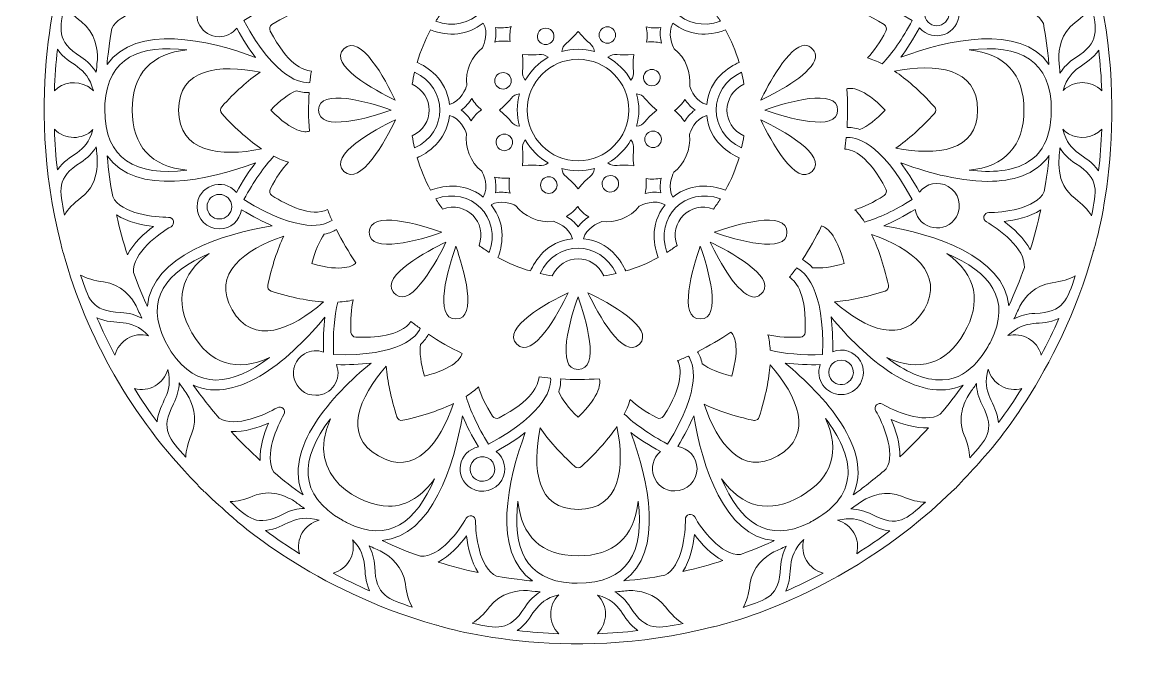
# Model space of a CAD drawing. Header units: inches. Extents: x 34 to 3700, y -15 to 877.
# Drawn here: x 964 to 1856, y -15 to 502 of the extents above; entities that cross this region are included whole.
import ezdxf

# ---------------------------------------------------------------- set-up
doc = ezdxf.new("R2010")
doc.units = ezdxf.units.IN
doc.header["$MEASUREMENT"] = 0
doc.layers.add('_U+0421_U+043B_U+043E_U+0439 1', color=7, linetype='Continuous')

msp = doc.modelspace()

# ---------------------------------------------------------------- linework, layer by layer
at = {"layer": '_U+0421_U+043B_U+043E_U+0439 1', "color": 1, "lineweight": 9, "true_color": 0xff0000}
for points, knots in [([(1825.11, 539.56), (1825.14, 540.92), (1823.69, 545.27), (1823.23, 546.53), (1783.66, 688.46), (1671.58, 804.06), (1524.06, 844.6), (1523.06, 845.2), (1422.1, 877.29), (1302.22, 846.05), (1301.17, 846.07), (1198.78, 823.81), (1110.63, 737.42), (1110.29, 737.13), (1109.95, 736.83), (1109.62, 736.52), (1107.47, 735.52), (1086.21, 711.48), (1084.13, 709.05), (1083.13, 708.43), (1024.32, 643.76), (997.19, 545), (996.58, 544), (964.49, 443.06), (995.73, 323.16), (995.71, 321.8), (997.15, 317.45), (997.61, 316.2), (1016.35, 248.98), (1051.83, 185.17), (1104.36, 131.57), (1104.65, 131.23), (1104.96, 130.9), (1105.26, 130.56), (1105.99, 129), (1110.4, 125.25), (1111.83, 124.13), (1118.61, 117.53), (1125.58, 111.18), (1132.73, 105.08), (1133.35, 104.08), (1197.91, 45.3), (1296.78, 18.13), (1297.78, 17.53), (1398.71, -14.56), (1518.59, 16.66), (1519.6, 16.64), (1622.17, 39.02), (1710.22, 125.31), (1710.55, 125.6), (1710.88, 125.9), (1711.22, 126.2), (1712.77, 126.92), (1716.54, 131.35), (1717.65, 132.77), (1724.25, 139.56), (1730.61, 146.53), (1736.71, 153.68), (1737.71, 154.29), (1796.5, 218.93), (1823.65, 317.71), (1824.26, 318.72), (1856.24, 420.09), (1825.11, 539.56)], [0, 0, 0, 0, 1, 1, 1, 2, 2, 2, 3, 3, 3, 4, 4, 4, 5, 5, 5, 6, 6, 6, 7, 7, 7, 8, 8, 8, 9, 9, 9, 10, 10, 10, 11, 11, 11, 12, 12, 12, 13, 13, 13, 14, 14, 14, 15, 15, 15, 16, 16, 16, 17, 17, 17, 18, 18, 18, 19, 19, 19, 20, 20, 20, 21, 21, 21, 21]), ([(1736.96, 524.93), (1733.33, 522.9), (1734.87, 517.36), (1738.98, 517.45), (1749.29, 517.61), (1777.15, 514.94), (1783.74, 500.85), (1785.78, 489.86), (1787.12, 480.68), (1788.2, 468.04), (1764.84, 500.9), (1706.9, 487.71), (1669.29, 473.68), (1674.42, 480.45), (1679.49, 488.4), (1684.46, 497.46), (1695.16, 484.64), (1716.07, 492.24), (1716.07, 508.9), (1716.07, 518.76), (1708.05, 526.78), (1698.19, 526.78), (1689.15, 526.78), (1681.68, 520.04), (1680.49, 511.33), (1671.31, 516.88), (1663.08, 521.05), (1655.73, 524.14), (1695.51, 530.82), (1752.28, 548.43), (1755.94, 588.65), (1756.39, 587.65), (1761.33, 577.37), (1767.08, 561.68), (1768.36, 546.18), (1745.85, 529.93), (1736.96, 524.93)], [0, 0, 0, 0, 1, 1, 1, 2, 2, 2, 3, 3, 3, 4, 4, 4, 5, 5, 5, 6, 6, 6, 7, 7, 7, 8, 8, 8, 9, 9, 9, 10, 10, 10, 11, 11, 11, 12, 12, 12, 12]), ([(1080.9, 513.6), (1085.02, 513.6), (1086.42, 519.1), (1082.84, 521.09), (1073.82, 526.1), (1051.07, 542.32), (1052.37, 557.81), (1056.05, 568.2), (1059.77, 577.52), (1064.91, 588.49), (1068.72, 548.35), (1125.49, 530.8), (1165.08, 524.15), (1157.25, 520.85), (1148.88, 516.5), (1140.05, 511.15), (1139.11, 516.53), (1135.92, 520.97), (1131.38, 523.59), (1131.38, 523.59), (1131.38, 523.59), (1131.38, 523.59), (1122.84, 528.52), (1111.88, 525.58), (1106.95, 517.04), (1100.08, 505.14), (1108.72, 490.22), (1122.41, 490.22), (1127.82, 490.22), (1133.1, 492.68), (1136.56, 497.13), (1141.73, 487.74), (1146.76, 480.02), (1151.59, 473.67), (1113.79, 487.78), (1055.83, 500.91), (1032.54, 467.91), (1032.65, 468.91), (1033.36, 479.53), (1036.37, 496.8), (1042.46, 509.76), (1066.79, 513.6), (1080.9, 513.6)], [0, 0, 0, 0, 1, 1, 1, 2, 2, 2, 3, 3, 3, 4, 4, 4, 5, 5, 5, 6, 6, 6, 7, 7, 7, 8, 8, 8, 9, 9, 9, 10, 10, 10, 11, 11, 11, 12, 12, 12, 13, 13, 13, 14, 14, 14, 14]), ([(1330.98, 540.03), (1333.64, 541.98), (1336.39, 543.84), (1339.2, 545.6), (1349.39, 517.51), (1324.27, 492.4), (1296.18, 502.59), (1297.94, 505.4), (1299.8, 508.14), (1301.76, 510.81), (1320.55, 504), (1337.78, 521.25), (1330.98, 540.03)], [0, 0, 0, 0, 1, 1, 1, 2, 2, 2, 3, 3, 3, 4, 4, 4, 4]), ([(1519.08, 510.81), (1521.04, 508.15), (1522.89, 505.42), (1524.65, 502.61), (1496.21, 492.51), (1471.52, 517.7), (1481.65, 545.6), (1484.46, 543.84), (1487.2, 541.98), (1489.86, 540.03), (1483.04, 521.19), (1500.34, 504.02), (1519.08, 510.81)], [0, 0, 0, 0, 1, 1, 1, 2, 2, 2, 3, 3, 3, 4, 4, 4, 4]), ([(1611.46, 511.25), (1610.31, 514.15), (1609.09, 517.03), (1607.81, 519.88), (1613.26, 523.69), (1632.47, 531.63), (1678.47, 503.19), (1670.59, 488.52), (1662.5, 476.88), (1654.39, 468.47), (1650.14, 470.63), (1646.26, 472.14), (1642.74, 473.15), (1647.75, 478.44), (1652.65, 485.65), (1657.37, 494.74), (1658.33, 496.57), (1657.72, 498.84), (1655.97, 499.95), (1630.96, 515.9), (1617.68, 514.3), (1611.46, 511.25)], [0, 0, 0, 0, 1, 1, 1, 2, 2, 2, 3, 3, 3, 4, 4, 4, 5, 5, 5, 6, 6, 6, 7, 7, 7, 7]), ([(1163.47, 494.74), (1177.21, 468.33), (1189.54, 463.13), (1196.44, 462.69), (1196, 459.61), (1195.62, 456.52), (1195.3, 453.41), (1188.78, 452.8), (1168.1, 455.33), (1142.37, 503.19), (1156.53, 511.94), (1169.35, 517.99), (1180.58, 521.21), (1183.18, 517.21), (1185.79, 513.97), (1188.33, 511.33), (1181.35, 509.26), (1173.5, 505.46), (1164.87, 499.96), (1163.12, 498.84), (1162.51, 496.58), (1163.47, 494.74)], [0, 0, 0, 0, 1, 1, 1, 2, 2, 2, 3, 3, 3, 4, 4, 4, 5, 5, 5, 6, 6, 6, 7, 7, 7, 7]), ([(1688.31, 508.9), (1688.31, 514.35), (1692.74, 518.78), (1698.19, 518.78), (1703.64, 518.78), (1708.08, 514.35), (1708.08, 508.9), (1708.08, 503.45), (1703.64, 499.01), (1698.19, 499.01), (1692.74, 499.01), (1688.31, 503.45), (1688.31, 508.9)], [0, 0, 0, 0, 1, 1, 1, 2, 2, 2, 3, 3, 3, 4, 4, 4, 4]), ([(998.58, 516.25), (1001.38, 511.46), (1005.72, 506.96), (1011.72, 502.39), (1023.64, 493.34), (1025.07, 479.64), (1024.82, 472.01), (1024.21, 466.14), (1024.12, 464.68), (1023.88, 461.64), (1021.01, 466.23), (1017, 470.61), (1011.39, 474.14), (991.54, 486.67), (994.49, 496.37), (998.58, 516.25)], [0, 0, 0, 0, 1, 1, 1, 2, 2, 2, 3, 3, 3, 4, 4, 4, 5, 5, 5, 5]), ([(1822.39, 515.65), (1826.53, 495.37), (1829.09, 485.72), (1809.45, 473.33), (1803.88, 469.81), (1799.88, 465.47), (1797.02, 460.92), (1796.73, 464.7), (1796.39, 468.47), (1796, 472.23), (1795.91, 480.01), (1797.72, 492.92), (1809.12, 501.58), (1815.21, 506.21), (1819.59, 510.78), (1822.39, 515.65)], [0, 0, 0, 0, 1, 1, 1, 2, 2, 2, 3, 3, 3, 4, 4, 4, 5, 5, 5, 5]), ([(1321.15, 451.2), (1320.44, 448.96), (1316.57, 438.19), (1307.2, 435.83), (1305.12, 456.66), (1288.79, 466.26), (1281.29, 469.59), (1283.99, 478.71), (1287.63, 487.43), (1292.11, 495.64), (1306.38, 490.15), (1321.96, 491.09), (1334.29, 501.19), (1338.82, 493.63), (1335.2, 484.44), (1333.66, 481.24), (1325.6, 475.15), (1319.33, 462.62), (1321.15, 451.2)], [0, 0, 0, 0, 1, 1, 1, 2, 2, 2, 3, 3, 3, 4, 4, 4, 5, 5, 5, 6, 6, 6, 6]), ([(1499.96, 450.37), (1501.36, 460.37), (1496.94, 473.67), (1487.57, 480.46), (1486.44, 482.6), (1481.57, 492.87), (1486.55, 501.18), (1498.86, 491.11), (1514.42, 490.13), (1528.74, 495.64), (1533.21, 487.43), (1536.85, 478.71), (1539.56, 469.59), (1532.06, 466.26), (1515.72, 456.66), (1513.64, 435.82), (1505.08, 437.95), (1501.14, 447.02), (1499.96, 450.37)], [0, 0, 0, 0, 1, 1, 1, 2, 2, 2, 3, 3, 3, 4, 4, 4, 5, 5, 5, 6, 6, 6, 6]), ([(1263.81, 439.3), (1247.4, 447.13), (1209.61, 467.59), (1222.57, 480.55), (1222.57, 480.55), (1222.57, 480.55), (1222.57, 480.55), (1235.53, 493.51), (1255.93, 455.83), (1263.81, 439.3)], [0, 0, 0, 0, 1, 1, 1, 2, 2, 2, 3, 3, 3, 3]), ([(1344.08, 497.7), (1348.6, 496.86), (1353.02, 497.38), (1356.67, 498.3), (1355.66, 494.15), (1355.51, 490.01), (1355.83, 486.37), (1352.16, 486.94), (1347.94, 486.96), (1343.69, 485.94), (1344.47, 489.43), (1344.86, 493.52), (1344.08, 497.7)], [0, 0, 0, 0, 1, 1, 1, 2, 2, 2, 3, 3, 3, 4, 4, 4, 4]), ([(1384.46, 497.18), (1390.34, 497.18), (1393.35, 490.03), (1389.16, 485.84), (1386.57, 483.24), (1382.35, 483.24), (1379.76, 485.84), (1375.57, 490.02), (1378.57, 497.18), (1384.46, 497.18)], [0, 0, 0, 0, 1, 1, 1, 2, 2, 2, 3, 3, 3, 3]), ([(1410.42, 494.52), (1418.72, 483.95), (1422.67, 484.95), (1423.47, 478.3), (1414.93, 480.68), (1405.97, 480.7), (1397.36, 478.3), (1398.16, 484.93), (1402.13, 483.96), (1410.42, 494.52)], [0, 0, 0, 0, 1, 1, 1, 2, 2, 2, 3, 3, 3, 3]), ([(1427.26, 491.56), (1427.26, 495.23), (1430.24, 498.21), (1433.9, 498.21), (1437.57, 498.21), (1440.55, 495.23), (1440.55, 491.56), (1440.55, 487.9), (1437.57, 484.92), (1433.9, 484.92), (1430.24, 484.92), (1427.26, 487.9), (1427.26, 491.56)], [0, 0, 0, 0, 1, 1, 1, 2, 2, 2, 3, 3, 3, 4, 4, 4, 4]), ([(1465.43, 485.95), (1465.99, 489.62), (1466.02, 493.84), (1465, 498.1), (1468.49, 497.31), (1472.58, 496.92), (1476.76, 497.7), (1475.91, 493.18), (1476.44, 488.77), (1477.35, 485.11), (1473.21, 486.12), (1469.07, 486.27), (1465.43, 485.95)], [0, 0, 0, 0, 1, 1, 1, 2, 2, 2, 3, 3, 3, 4, 4, 4, 4]), ([(1030.87, 436.26), (1032.97, 473.92), (1059.49, 484.13), (1096.62, 479.58), (1068.83, 476.88), (1052.71, 461.11), (1052.71, 431.36), (1052.71, 402.45), (1067.99, 385.92), (1096.67, 383.15), (1055.61, 378.11), (1030.41, 391.51), (1030.74, 432.15), (1030.8, 432.84), (1030.89, 434.28), (1030.87, 436.26)], [0, 0, 0, 0, 1, 1, 1, 2, 2, 2, 3, 3, 3, 4, 4, 4, 5, 5, 5, 5]), ([(1592.45, 483.35), (1596.56, 483.35), (1601.97, 478.46), (1600.92, 473.2), (1598.57, 461.42), (1573.59, 447.2), (1557, 439.29), (1562.49, 450.82), (1579.67, 483.35), (1592.45, 483.35)], [0, 0, 0, 0, 1, 1, 1, 2, 2, 2, 3, 3, 3, 3]), ([(1771.86, 389.98), (1759.34, 381.97), (1741.81, 380.99), (1724.21, 383.15), (1752.89, 385.93), (1768.13, 402.49), (1768.13, 431.36), (1768.13, 460.27), (1752.86, 476.81), (1724.17, 479.58), (1764.93, 484.58), (1790.44, 471.47), (1790.1, 430.58), (1789.71, 426.07), (1790.82, 402.11), (1771.86, 389.98)], [0, 0, 0, 0, 1, 1, 1, 2, 2, 2, 3, 3, 3, 4, 4, 4, 5, 5, 5, 5]), ([(992.78, 480.1), (1002.59, 466.18), (1016.27, 467.76), (1021.54, 446.77), (1020.18, 448.16), (1018.63, 449.4), (1016.87, 450.41), (1016.87, 450.41), (1016.87, 450.41), (1016.87, 450.41), (1008.04, 455.51), (997.11, 453.75), (990.25, 446.82), (990.66, 458.03), (991.51, 469.13), (992.78, 480.1)], [0, 0, 0, 0, 1, 1, 1, 2, 2, 2, 3, 3, 3, 4, 4, 4, 5, 5, 5, 5]), ([(1386.47, 473.77), (1378.76, 469.41), (1372.37, 463.01), (1368, 455.3), (1363.87, 460.56), (1367.37, 462.66), (1365.76, 476.02), (1379.1, 474.42), (1381.19, 477.92), (1386.47, 473.77)], [0, 0, 0, 0, 1, 1, 1, 2, 2, 2, 3, 3, 3, 3]), ([(1452.83, 455.32), (1448.47, 463.02), (1442.07, 469.42), (1434.36, 473.78), (1439.62, 477.92), (1441.77, 474.42), (1455.08, 476.03), (1453.47, 462.65), (1456.98, 460.59), (1452.83, 455.32)], [0, 0, 0, 0, 1, 1, 1, 2, 2, 2, 3, 3, 3, 3]), ([(1830.59, 446.83), (1821.81, 455.67), (1808.01, 455.33), (1799.6, 447.08), (1805.26, 467.21), (1818.42, 465.46), (1828.15, 479.4), (1829.37, 468.66), (1830.19, 457.8), (1830.59, 446.83)], [0, 0, 0, 0, 1, 1, 1, 2, 2, 2, 3, 3, 3, 3]), ([(1124.5, 428.66), (1136.56, 415.49), (1147.21, 406.39), (1156.47, 400.17), (1123.48, 393.64), (1089.93, 397.31), (1089.93, 431.36), (1089.93, 464.82), (1122.77, 468.19), (1155.38, 461.86), (1145.6, 455.11), (1135.25, 445.8), (1124.5, 434.06), (1123.1, 432.54), (1123.1, 430.19), (1124.5, 428.66)], [0, 0, 0, 0, 1, 1, 1, 2, 2, 2, 3, 3, 3, 4, 4, 4, 5, 5, 5, 5]), ([(1410.42, 390.63), (1387.96, 390.63), (1369.69, 408.9), (1369.69, 431.36), (1369.69, 453.82), (1387.96, 472.09), (1410.42, 472.09), (1432.88, 472.09), (1451.15, 453.82), (1451.15, 431.36), (1451.15, 408.9), (1432.88, 390.63), (1410.42, 390.63)], [0, 0, 0, 0, 1, 1, 1, 2, 2, 2, 3, 3, 3, 4, 4, 4, 4]), ([(1464.89, 462.03), (1467.49, 464.62), (1471.71, 464.62), (1474.3, 462.03), (1478.47, 457.85), (1475.49, 450.68), (1469.59, 450.68), (1463.73, 450.68), (1460.69, 457.82), (1464.89, 462.03)], [0, 0, 0, 0, 1, 1, 1, 2, 2, 2, 3, 3, 3, 3]), ([(1696.34, 434.06), (1684.28, 447.23), (1673.64, 456.33), (1664.37, 462.55), (1697.37, 469.08), (1730.91, 465.41), (1730.91, 431.36), (1730.91, 397.91), (1698.07, 394.53), (1665.46, 400.87), (1675.24, 407.62), (1685.59, 416.92), (1696.34, 428.66), (1697.74, 430.19), (1697.74, 432.54), (1696.34, 434.06)], [0, 0, 0, 0, 1, 1, 1, 2, 2, 2, 3, 3, 3, 4, 4, 4, 5, 5, 5, 5]), ([(1277.34, 452.06), (1277.85, 455.35), (1278.48, 458.6), (1279.22, 461.8), (1306.34, 449.18), (1306.39, 413.57), (1279.22, 400.92), (1278.48, 404.13), (1277.85, 407.38), (1277.34, 410.67), (1295.53, 419.12), (1295.53, 443.61), (1277.34, 452.06)], [0, 0, 0, 0, 1, 1, 1, 2, 2, 2, 3, 3, 3, 4, 4, 4, 4]), ([(1350.22, 461.49), (1353.88, 461.49), (1356.87, 458.51), (1356.87, 454.85), (1356.87, 451.18), (1353.88, 448.2), (1350.22, 448.2), (1346.55, 448.2), (1343.57, 451.18), (1343.57, 454.85), (1343.57, 458.51), (1346.55, 461.49), (1350.22, 461.49)], [0, 0, 0, 0, 1, 1, 1, 2, 2, 2, 3, 3, 3, 4, 4, 4, 4]), ([(1543.5, 410.67), (1542.99, 407.39), (1542.37, 404.15), (1541.63, 400.95), (1514.42, 413.84), (1514.53, 449.19), (1541.62, 461.81), (1542.36, 458.6), (1542.99, 455.35), (1543.5, 452.06), (1525.31, 443.61), (1525.31, 419.12), (1543.5, 410.67)], [0, 0, 0, 0, 1, 1, 1, 2, 2, 2, 3, 3, 3, 4, 4, 4, 4]), ([(1194.86, 414.35), (1191.71, 413.43), (1181.81, 412.83), (1163.92, 431.36), (1171.34, 439.05), (1178.18, 444.27), (1184.29, 446.9), (1187.62, 445.82), (1191.1, 445.2), (1194.65, 445.34), (1194.01, 435.17), (1194.02, 425.23), (1194.86, 414.35)], [0, 0, 0, 0, 1, 1, 1, 2, 2, 2, 3, 3, 3, 4, 4, 4, 4]), ([(1202.19, 431.36), (1202.19, 449.66), (1243.21, 437.49), (1260.53, 431.36), (1243.22, 425.23), (1202.19, 413.07), (1202.19, 431.36)], [0, 0, 0, 0, 1, 1, 1, 2, 2, 2, 2]), ([(1560.32, 431.36), (1577.46, 437.43), (1618.65, 449.69), (1618.65, 431.36), (1618.65, 413.08), (1577.63, 425.23), (1560.32, 431.36)], [0, 0, 0, 0, 1, 1, 1, 2, 2, 2, 2]), ([(1625.98, 448.38), (1629.13, 449.3), (1639.03, 449.9), (1656.92, 431.36), (1649.5, 423.67), (1642.66, 418.46), (1636.55, 415.83), (1632.37, 417.18), (1628.87, 417.5), (1626.19, 417.39), (1626.82, 427.39), (1626.84, 437.34), (1625.98, 448.38)], [0, 0, 0, 0, 1, 1, 1, 2, 2, 2, 3, 3, 3, 4, 4, 4, 4]), ([(1332.93, 431.66), (1329.93, 429.46), (1326.93, 426.5), (1324.64, 422.77), (1322.73, 425.79), (1320.11, 428.96), (1316.6, 431.36), (1320.4, 433.96), (1323.15, 437.45), (1325.09, 440.68), (1327.31, 437.04), (1330.13, 434), (1332.93, 431.66)], [0, 0, 0, 0, 1, 1, 1, 2, 2, 2, 3, 3, 3, 4, 4, 4, 4]), ([(1363.48, 418.31), (1356.83, 419.11), (1357.83, 423.07), (1347.26, 431.36), (1357.82, 439.66), (1356.83, 443.61), (1363.48, 444.42), (1361.14, 436.03), (1361.04, 427.06), (1363.48, 418.31)], [0, 0, 0, 0, 1, 1, 1, 2, 2, 2, 3, 3, 3, 3]), ([(1457.36, 444.43), (1463.99, 443.62), (1463.02, 439.65), (1473.58, 431.36), (1463.02, 423.07), (1464.01, 419.11), (1457.36, 418.31), (1459.74, 426.83), (1459.76, 435.8), (1457.36, 444.43)], [0, 0, 0, 0, 1, 1, 1, 2, 2, 2, 3, 3, 3, 3]), ([(1504.24, 431.36), (1500.45, 428.77), (1497.69, 425.28), (1495.75, 422.05), (1493.53, 425.69), (1490.71, 428.72), (1487.91, 431.07), (1490.91, 433.26), (1493.91, 436.23), (1496.2, 439.95), (1498.11, 436.93), (1500.73, 433.77), (1504.24, 431.36)], [0, 0, 0, 0, 1, 1, 1, 2, 2, 2, 3, 3, 3, 4, 4, 4, 4]), ([(1263.84, 423.44), (1256.08, 407.14), (1235.39, 369.36), (1222.57, 382.18), (1209.64, 395.11), (1247.24, 415.52), (1263.84, 423.44)], [0, 0, 0, 0, 1, 1, 1, 2, 2, 2, 2]), ([(1307.2, 426.9), (1315.76, 424.77), (1319.7, 415.7), (1320.88, 412.35), (1319.49, 402.35), (1323.91, 389.04), (1333.28, 382.25), (1334.41, 380.09), (1339.27, 369.83), (1334.28, 361.53), (1318.09, 374.78), (1299.78, 370.04), (1292.1, 367.09), (1287.63, 375.3), (1283.99, 384.02), (1281.29, 393.14), (1288.79, 396.47), (1305.12, 406.07), (1307.2, 426.9)], [0, 0, 0, 0, 1, 1, 1, 2, 2, 2, 3, 3, 3, 4, 4, 4, 5, 5, 5, 6, 6, 6, 6]), ([(1487.17, 381.48), (1495.26, 387.58), (1501.5, 400.13), (1499.69, 411.53), (1500.4, 413.77), (1504.27, 424.54), (1513.64, 426.9), (1515.72, 406.06), (1532.06, 396.47), (1539.55, 393.14), (1536.85, 384.02), (1533.21, 375.3), (1528.74, 367.09), (1521.06, 370.04), (1502.75, 374.78), (1486.56, 361.53), (1482.02, 369.08), (1485.63, 378.26), (1487.17, 381.48)], [0, 0, 0, 0, 1, 1, 1, 2, 2, 2, 3, 3, 3, 4, 4, 4, 5, 5, 5, 6, 6, 6, 6]), ([(1557.03, 423.42), (1573.6, 415.52), (1611.21, 395.11), (1598.27, 382.18), (1585.34, 369.25), (1564.93, 406.85), (1557.03, 423.42)], [0, 0, 0, 0, 1, 1, 1, 2, 2, 2, 2]), ([(990.25, 415.91), (998.92, 407.14), (1012.75, 407.35), (1021.23, 415.63), (1015.59, 395.61), (1002.38, 397.2), (992.69, 383.32), (991.47, 394.07), (990.65, 404.93), (990.25, 415.91)], [0, 0, 0, 0, 1, 1, 1, 2, 2, 2, 3, 3, 3, 3]), ([(1351.25, 398.75), (1345.37, 398.75), (1342.35, 405.91), (1346.55, 410.1), (1349.14, 412.69), (1353.35, 412.69), (1355.95, 410.1), (1360.14, 405.9), (1357.12, 398.75), (1351.25, 398.75)], [0, 0, 0, 0, 1, 1, 1, 2, 2, 2, 3, 3, 3, 3]), ([(1470.62, 401.23), (1466.96, 401.23), (1463.98, 404.21), (1463.98, 407.88), (1463.98, 411.54), (1466.96, 414.53), (1470.62, 414.53), (1474.29, 414.53), (1477.27, 411.54), (1477.27, 407.88), (1477.27, 404.21), (1474.29, 401.23), (1470.62, 401.23)], [0, 0, 0, 0, 1, 1, 1, 2, 2, 2, 3, 3, 3, 4, 4, 4, 4]), ([(1799.31, 415.94), (1800.68, 414.55), (1802.24, 413.32), (1803.97, 412.31), (1803.97, 412.31), (1803.97, 412.31), (1803.97, 412.31), (1812.75, 407.25), (1823.65, 408.86), (1830.59, 415.9), (1830.18, 404.69), (1829.34, 393.6), (1828.06, 382.63), (1818.22, 396.59), (1804.58, 394.95), (1799.31, 415.94)], [0, 0, 0, 0, 1, 1, 1, 2, 2, 2, 3, 3, 3, 4, 4, 4, 5, 5, 5, 5]), ([(998.46, 347.07), (994.32, 367.34), (991.74, 377), (1011.39, 389.4), (1016.96, 392.91), (1020.96, 397.25), (1023.83, 401.81), (1024.36, 394.61), (1028.54, 373.94), (1011.73, 361.15), (1005.63, 356.51), (1001.25, 351.94), (998.46, 347.07)], [0, 0, 0, 0, 1, 1, 1, 2, 2, 2, 3, 3, 3, 4, 4, 4, 4]), ([(1368.01, 407.41), (1372.37, 399.71), (1378.77, 393.31), (1386.48, 388.94), (1381.21, 384.8), (1379.1, 388.31), (1365.76, 386.7), (1367.37, 400.07), (1363.87, 402.14), (1368.01, 407.41)], [0, 0, 0, 0, 1, 1, 1, 2, 2, 2, 3, 3, 3, 3]), ([(1434.38, 388.95), (1442.08, 393.32), (1448.47, 399.71), (1452.84, 407.41), (1456.98, 402.14), (1453.48, 400.05), (1455.08, 386.7), (1441.71, 388.31), (1439.66, 384.81), (1434.38, 388.95)], [0, 0, 0, 0, 1, 1, 1, 2, 2, 2, 3, 3, 3, 3]), ([(1657.38, 367.99), (1643.64, 394.39), (1631.3, 399.59), (1624.4, 400.04), (1624.85, 403.12), (1625.23, 406.22), (1625.54, 409.34), (1631.98, 409.95), (1652.7, 407.47), (1678.48, 359.54), (1664.32, 350.78), (1651.49, 344.74), (1640.26, 341.51), (1637.66, 345.51), (1635.05, 348.76), (1632.52, 351.39), (1639.49, 353.47), (1647.34, 357.27), (1655.98, 362.77), (1657.72, 363.88), (1658.33, 366.15), (1657.38, 367.99)], [0, 0, 0, 0, 1, 1, 1, 2, 2, 2, 3, 3, 3, 4, 4, 4, 5, 5, 5, 6, 6, 6, 7, 7, 7, 7]), ([(1083.89, 337.79), (1087.52, 339.83), (1085.96, 345.38), (1081.86, 345.28), (1071.55, 345.13), (1043.69, 347.82), (1037.1, 361.87), (1035.05, 372.93), (1033.72, 382.12), (1032.64, 394.69), (1055.94, 361.91), (1113.67, 374.91), (1151.56, 389.05), (1146.42, 382.27), (1141.35, 374.32), (1136.38, 365.27), (1125.68, 378.09), (1104.77, 370.48), (1104.77, 353.83), (1104.77, 343.97), (1112.79, 335.95), (1122.65, 335.95), (1131.68, 335.95), (1139.15, 342.68), (1140.35, 351.4), (1149.53, 345.84), (1157.76, 341.67), (1165.12, 338.59), (1125.33, 331.91), (1068.56, 314.29), (1064.9, 274.07), (1064.45, 275.07), (1059.52, 285.35), (1053.76, 301.04), (1052.48, 316.55), (1074.99, 332.79), (1083.89, 337.79)], [0, 0, 0, 0, 1, 1, 1, 2, 2, 2, 3, 3, 3, 4, 4, 4, 5, 5, 5, 6, 6, 6, 7, 7, 7, 8, 8, 8, 9, 9, 9, 10, 10, 10, 11, 11, 11, 12, 12, 12, 12]), ([(1166.45, 394.26), (1170.7, 392.09), (1174.58, 390.58), (1178.1, 389.57), (1173.09, 384.29), (1168.19, 377.07), (1163.47, 367.99), (1162.51, 366.15), (1163.12, 363.88), (1164.87, 362.77), (1176.89, 355.1), (1196.46, 345.14), (1209.38, 351.48), (1210.54, 348.57), (1211.75, 345.69), (1213.03, 342.84), (1207.58, 339.03), (1188.37, 331.09), (1142.37, 359.54), (1150.25, 374.2), (1158.34, 385.85), (1166.45, 394.26)], [0, 0, 0, 0, 1, 1, 1, 2, 2, 2, 3, 3, 3, 4, 4, 4, 5, 5, 5, 6, 6, 6, 7, 7, 7, 7]), ([(1739.99, 349.13), (1739.98, 349.13), (1739.96, 349.13), (1739.94, 349.13), (1738.13, 349.13), (1736.55, 347.91), (1736.08, 346.16), (1735.61, 344.39), (1736.4, 342.52), (1738, 341.63), (1747.02, 336.61), (1769.77, 320.37), (1768.47, 304.91), (1764.78, 294.48), (1761.06, 285.19), (1755.93, 274.23), (1752.12, 314.38), (1695.36, 331.92), (1655.76, 338.57), (1663.59, 341.88), (1671.96, 346.22), (1680.79, 351.58), (1683.68, 334.98), (1705.64, 331.38), (1713.89, 345.68), (1718.82, 354.22), (1715.89, 365.18), (1707.35, 370.11), (1699.48, 374.65), (1689.68, 372.55), (1684.29, 365.58), (1679.12, 374.97), (1674.08, 382.71), (1669.25, 389.05), (1686.11, 382.76), (1713.79, 374.17), (1739.23, 374.17), (1758.58, 374.17), (1777.23, 379.13), (1788.3, 394.82), (1788.19, 393.82), (1787.49, 383.21), (1784.47, 365.93), (1777.86, 351.83), (1750.22, 349.03), (1739.99, 349.13)], [0, 0, 0, 0, 1, 1, 1, 2, 2, 2, 3, 3, 3, 4, 4, 4, 5, 5, 5, 6, 6, 6, 7, 7, 7, 8, 8, 8, 9, 9, 9, 10, 10, 10, 11, 11, 11, 12, 12, 12, 13, 13, 13, 14, 14, 14, 15, 15, 15, 15]), ([(1822.26, 346.47), (1819.46, 351.26), (1815.12, 355.77), (1809.12, 360.33), (1792.57, 372.91), (1796.31, 392.69), (1796.96, 401.08), (1799.83, 396.5), (1803.84, 392.12), (1809.45, 388.58), (1829.3, 376.06), (1826.35, 366.36), (1822.26, 346.47)], [0, 0, 0, 0, 1, 1, 1, 2, 2, 2, 3, 3, 3, 4, 4, 4, 4]), ([(1410.42, 368.2), (1402.12, 378.78), (1398.17, 377.78), (1397.37, 384.42), (1405.94, 382.03), (1414.91, 382.03), (1423.48, 384.42), (1422.68, 377.79), (1418.71, 378.76), (1410.42, 368.2)], [0, 0, 0, 0, 1, 1, 1, 2, 2, 2, 3, 3, 3, 3]), ([(1343.49, 377.62), (1347.15, 376.73), (1351.16, 376.4), (1355.42, 376.78), (1354.85, 373.1), (1354.83, 368.88), (1355.84, 364.63), (1352.35, 365.42), (1348.26, 365.81), (1344.08, 365.02), (1344.93, 369.55), (1344.4, 373.96), (1343.49, 377.62)], [0, 0, 0, 0, 1, 1, 1, 2, 2, 2, 3, 3, 3, 4, 4, 4, 4]), ([(1386.94, 377.81), (1390.6, 377.81), (1393.58, 374.83), (1393.58, 371.16), (1393.58, 367.49), (1390.6, 364.51), (1386.94, 364.51), (1383.27, 364.51), (1380.29, 367.5), (1380.29, 371.16), (1380.29, 374.83), (1383.27, 377.81), (1386.94, 377.81)], [0, 0, 0, 0, 1, 1, 1, 2, 2, 2, 3, 3, 3, 4, 4, 4, 4]), ([(1436.38, 378.84), (1442.26, 378.84), (1445.28, 371.68), (1441.08, 367.49), (1436.9, 363.3), (1429.73, 366.31), (1429.73, 372.19), (1429.74, 375.85), (1432.7, 378.84), (1436.38, 378.84)], [0, 0, 0, 0, 1, 1, 1, 2, 2, 2, 3, 3, 3, 3]), ([(1476.76, 365.02), (1472.24, 365.87), (1467.82, 365.35), (1464.17, 364.43), (1465.18, 368.57), (1465.33, 372.72), (1465.01, 376.36), (1469.35, 375.69), (1473.45, 375.9), (1477.15, 376.78), (1476.37, 373.3), (1475.98, 369.2), (1476.76, 365.02)], [0, 0, 0, 0, 1, 1, 1, 2, 2, 2, 3, 3, 3, 4, 4, 4, 4]), ([(1301.75, 351.92), (1299.8, 354.59), (1297.94, 357.33), (1296.18, 360.14), (1324.28, 370.33), (1349.39, 345.21), (1339.2, 317.12), (1336.39, 318.88), (1333.65, 320.74), (1330.98, 322.7), (1337.78, 341.47), (1320.57, 358.73), (1301.75, 351.92)], [0, 0, 0, 0, 1, 1, 1, 2, 2, 2, 3, 3, 3, 4, 4, 4, 4]), ([(1489.86, 322.7), (1487.2, 320.75), (1484.47, 318.89), (1481.67, 317.14), (1471.57, 345.58), (1496.76, 370.26), (1524.66, 360.14), (1522.9, 357.33), (1521.04, 354.59), (1519.09, 351.92), (1500.31, 358.72), (1483.05, 341.51), (1489.86, 322.7)], [0, 0, 0, 0, 1, 1, 1, 2, 2, 2, 3, 3, 3, 4, 4, 4, 4]), ([(1132.53, 353.83), (1132.53, 348.38), (1128.1, 343.95), (1122.65, 343.95), (1117.2, 343.95), (1112.77, 348.38), (1112.77, 353.83), (1112.77, 359.28), (1117.2, 363.71), (1122.65, 363.71), (1128.1, 363.71), (1132.53, 359.28), (1132.53, 353.83)], [0, 0, 0, 0, 1, 1, 1, 2, 2, 2, 3, 3, 3, 4, 4, 4, 4]), ([(1340.58, 355.22), (1348.15, 359.77), (1357.34, 356.14), (1360.55, 354.6), (1366.61, 346.59), (1379.1, 340.26), (1390.59, 342.09), (1392.84, 341.38), (1403.59, 337.5), (1405.96, 328.14), (1385.12, 326.06), (1375.53, 309.73), (1372.2, 302.23), (1363.08, 304.93), (1354.35, 308.57), (1346.15, 313.05), (1349.1, 320.72), (1353.83, 339.03), (1340.58, 355.22)], [0, 0, 0, 0, 1, 1, 1, 2, 2, 2, 3, 3, 3, 4, 4, 4, 5, 5, 5, 6, 6, 6, 6]), ([(1474.69, 313.05), (1466.49, 308.57), (1457.77, 304.93), (1448.65, 302.23), (1445.32, 309.73), (1435.72, 326.06), (1414.88, 328.14), (1417.01, 336.69), (1426.04, 340.62), (1429.41, 341.81), (1439.42, 340.42), (1452.77, 344.9), (1459.52, 354.22), (1461.66, 355.34), (1471.94, 360.22), (1480.26, 355.22), (1467.01, 339.03), (1471.74, 320.72), (1474.69, 313.05)], [0, 0, 0, 0, 1, 1, 1, 2, 2, 2, 3, 3, 3, 4, 4, 4, 5, 5, 5, 6, 6, 6, 6]), ([(1301.14, 333.31), (1283.83, 327.18), (1242.81, 315.02), (1242.81, 333.31), (1242.81, 351.61), (1283.94, 339.4), (1301.14, 333.31)], [0, 0, 0, 0, 1, 1, 1, 2, 2, 2, 2]), ([(1419.01, 345.58), (1415.99, 343.67), (1412.82, 341.05), (1410.42, 337.54), (1407.82, 341.34), (1404.33, 344.09), (1401.1, 346.03), (1404.74, 348.25), (1407.78, 351.07), (1410.12, 353.87), (1412.32, 350.87), (1415.29, 347.87), (1419.01, 345.58)], [0, 0, 0, 0, 1, 1, 1, 2, 2, 2, 3, 3, 3, 4, 4, 4, 4]), ([(1519.7, 333.31), (1536.84, 339.38), (1578.03, 351.64), (1578.03, 333.31), (1578.03, 315.02), (1537, 327.18), (1519.7, 333.31)], [0, 0, 0, 0, 1, 1, 1, 2, 2, 2, 2]), ([(1781.62, 351.31), (1779.27, 340.4), (1776.46, 329.67), (1773.19, 319.13), (1768.38, 328.58), (1759.31, 336.61), (1752.16, 341.89), (1760.97, 342.94), (1772.79, 345.43), (1781.62, 351.31)], [0, 0, 0, 0, 1, 1, 1, 2, 2, 2, 3, 3, 3, 3]), ([(1048.93, 315.1), (1045.54, 325.6), (1042.6, 336.3), (1040.13, 347.18), (1049.03, 341.39), (1060.9, 338.98), (1069.73, 337.98), (1062.63, 332.66), (1053.65, 324.6), (1048.93, 315.1)], [0, 0, 0, 0, 1, 1, 1, 2, 2, 2, 3, 3, 3, 3]), ([(1132.87, 271.12), (1116.14, 300.09), (1142.89, 319.43), (1174.3, 330.25), (1169.21, 319.52), (1164.9, 306.28), (1161.46, 290.74), (1161.01, 288.72), (1162.18, 286.69), (1164.16, 286.06), (1181.18, 280.69), (1194.95, 278.13), (1206.08, 277.37), (1180.6, 255.06), (1149.83, 241.74), (1132.87, 271.12)], [0, 0, 0, 0, 1, 1, 1, 2, 2, 2, 3, 3, 3, 4, 4, 4, 5, 5, 5, 5]), ([(1196.94, 308.11), (1199.53, 318.49), (1202.85, 326.42), (1206.83, 331.76), (1211.06, 332.66), (1214.22, 334.11), (1216.49, 335.52), (1221.07, 326.27), (1226.33, 317.34), (1232.24, 308.78), (1230.05, 306.49), (1221.81, 300.98), (1196.94, 308.11)], [0, 0, 0, 0, 1, 1, 1, 2, 2, 2, 3, 3, 3, 4, 4, 4, 4]), ([(1598.46, 304.87), (1595.56, 308.09), (1592.71, 310.1), (1590.36, 311.35), (1596.15, 319.99), (1601.28, 329.01), (1605.73, 338.33), (1608.87, 337.53), (1617.69, 333.03), (1623.9, 308.11), (1613.6, 305.16), (1605.07, 304.09), (1598.46, 304.87)], [0, 0, 0, 0, 1, 1, 1, 2, 2, 2, 3, 3, 3, 4, 4, 4, 4]), ([(1656.68, 286.06), (1658.66, 286.69), (1659.83, 288.72), (1659.38, 290.74), (1655.53, 308.17), (1650.86, 321.37), (1645.95, 331.39), (1677.88, 320.49), (1704.98, 300.57), (1687.97, 271.12), (1671.25, 242.14), (1641.13, 255.64), (1616.05, 277.43), (1627.89, 278.39), (1641.51, 281.28), (1656.68, 286.06)], [0, 0, 0, 0, 1, 1, 1, 2, 2, 2, 3, 3, 3, 4, 4, 4, 5, 5, 5, 5]), ([(1304.46, 325.38), (1297.55, 310.88), (1277.28, 273.31), (1264.49, 282.98), (1263.67, 283.79), (1262.85, 284.61), (1262.04, 285.44), (1252.25, 298.38), (1289.73, 318.36), (1304.46, 325.38)], [0, 0, 0, 0, 1, 1, 1, 2, 2, 2, 3, 3, 3, 3]), ([(1312.37, 263.75), (1294.08, 263.75), (1306.24, 304.77), (1312.37, 322.08), (1318.49, 304.77), (1330.66, 263.75), (1312.37, 263.75)], [0, 0, 0, 0, 1, 1, 1, 2, 2, 2, 2]), ([(1389.73, 298.28), (1386.44, 298.79), (1383.19, 299.42), (1379.98, 300.16), (1392.61, 327.28), (1428.21, 327.33), (1440.86, 300.16), (1437.66, 299.42), (1434.41, 298.79), (1431.11, 298.28), (1422.67, 316.47), (1398.17, 316.47), (1389.73, 298.28)], [0, 0, 0, 0, 1, 1, 1, 2, 2, 2, 3, 3, 3, 4, 4, 4, 4]), ([(1508.47, 322.08), (1514.6, 304.77), (1526.76, 263.75), (1508.47, 263.75), (1490.19, 263.75), (1502.35, 304.77), (1508.47, 322.08)], [0, 0, 0, 0, 1, 1, 1, 2, 2, 2, 2]), ([(1558.81, 285.44), (1556.76, 283.35), (1554.57, 280.63), (1550.31, 281.48), (1538.53, 283.83), (1524.31, 308.81), (1516.4, 325.4), (1530.78, 318.55), (1568.49, 298.24), (1558.81, 285.44)], [0, 0, 0, 0, 1, 1, 1, 2, 2, 2, 3, 3, 3, 3]), ([(1114.56, 316.22), (1091.84, 299.99), (1085.76, 278.27), (1100.63, 252.51), (1115.08, 227.49), (1136.56, 220.76), (1162.86, 232.75), (1132.82, 210.1), (1104.71, 205.83), (1084.08, 237.48), (1084.08, 237.48), (1079.27, 245.83), (1079.27, 245.83), (1062.27, 279.5), (1080.12, 301.59), (1114.56, 316.22)], [0, 0, 0, 0, 1, 1, 1, 2, 2, 2, 3, 3, 3, 4, 4, 4, 5, 5, 5, 5]), ([(1720.21, 252.51), (1734.2, 276.74), (1730.43, 298.96), (1706.28, 316.22), (1740.72, 301.59), (1758.64, 279.47), (1741.5, 245.7), (1738.85, 241.34), (1727.33, 215.92), (1702.75, 214.8), (1687.89, 214.13), (1672.21, 222.05), (1658.04, 232.73), (1684.29, 220.78), (1705.77, 227.5), (1720.21, 252.51)], [0, 0, 0, 0, 1, 1, 1, 2, 2, 2, 3, 3, 3, 4, 4, 4, 5, 5, 5, 5]), ([(1562.77, 251.08), (1571.01, 249.1), (1580.26, 248.81), (1588.78, 249.18), (1590.85, 249.27), (1592.51, 250.93), (1592.6, 253), (1593.91, 282.76), (1585.81, 293.43), (1580.05, 297.25), (1582, 299.7), (1583.88, 302.19), (1585.71, 304.71), (1591.67, 301.96), (1608.29, 289.4), (1606.65, 235.13), (1590, 234.63), (1575.88, 235.81), (1564.54, 238.63), (1564.29, 243.4), (1563.66, 247.52), (1562.77, 251.08)], [0, 0, 0, 0, 1, 1, 1, 2, 2, 2, 3, 3, 3, 4, 4, 4, 5, 5, 5, 6, 6, 6, 7, 7, 7, 7]), ([(1011.33, 298.94), (1016.15, 296.2), (1022.15, 294.48), (1029.62, 293.53), (1044.15, 291.68), (1052.21, 280.97), (1055.92, 274.2), (1057.39, 270.9), (1058.89, 267.62), (1060.44, 264.37), (1055.68, 266.88), (1050.04, 268.64), (1043.46, 268.9), (1019.81, 269.83), (1017.64, 279.99), (1011.33, 298.94)], [0, 0, 0, 0, 1, 1, 1, 2, 2, 2, 3, 3, 3, 4, 4, 4, 5, 5, 5, 5]), ([(1776.97, 268.19), (1770.44, 267.93), (1764.83, 266.2), (1760.1, 263.71), (1761.72, 267.1), (1763.29, 270.52), (1764.81, 273.96), (1768.67, 280.74), (1776.74, 291.03), (1790.81, 292.82), (1798.39, 293.79), (1804.46, 295.55), (1809.32, 298.36), (1802.77, 278.79), (1800.17, 269.1), (1776.97, 268.19)], [0, 0, 0, 0, 1, 1, 1, 2, 2, 2, 3, 3, 3, 4, 4, 4, 5, 5, 5, 5]), ([(1217.69, 277.25), (1222.45, 277.5), (1226.57, 278.13), (1230.12, 279.01), (1228.43, 271.93), (1227.79, 263.23), (1228.24, 253), (1228.33, 250.93), (1229.99, 249.27), (1232.06, 249.18), (1246.4, 248.55), (1268.34, 249.74), (1276.31, 261.73), (1278.76, 259.79), (1281.24, 257.9), (1283.76, 256.07), (1281.02, 250.11), (1268.45, 233.48), (1214.19, 235.13), (1213.69, 251.78), (1214.87, 265.91), (1217.69, 277.25)], [0, 0, 0, 0, 1, 1, 1, 2, 2, 2, 3, 3, 3, 4, 4, 4, 5, 5, 5, 6, 6, 6, 7, 7, 7, 7]), ([(1402.48, 284.76), (1394.58, 268.18), (1374.17, 230.58), (1361.24, 243.51), (1348.28, 256.47), (1386.07, 276.93), (1402.48, 284.76)], [0, 0, 0, 0, 1, 1, 1, 2, 2, 2, 2]), ([(1410.42, 223.14), (1392.09, 223.14), (1404.35, 264.32), (1410.42, 281.47), (1416.55, 264.16), (1428.71, 223.14), (1410.42, 223.14)], [0, 0, 0, 0, 1, 1, 1, 2, 2, 2, 2]), ([(1418.36, 284.76), (1434.77, 276.92), (1472.57, 256.47), (1459.61, 243.51), (1446.67, 230.58), (1426.27, 268.18), (1418.36, 284.76)], [0, 0, 0, 0, 1, 1, 1, 2, 2, 2, 2]), ([(1038.82, 234.78), (1033.64, 244.54), (1028.83, 254.53), (1024.41, 264.72), (1039.96, 257.57), (1050.86, 265.8), (1065.91, 250.29), (1053.96, 253.59), (1041.93, 246.36), (1038.82, 234.78)], [0, 0, 0, 0, 1, 1, 1, 2, 2, 2, 3, 3, 3, 3]), ([(1101.59, 210.71), (1138.2, 193.96), (1181.73, 234.2), (1207.39, 265.29), (1206.34, 256.85), (1205.92, 247.43), (1206.14, 237.1), (1201.33, 238.87), (1195.8, 238.58), (1191.03, 235.82), (1175.24, 226.7), (1181.76, 202.45), (1200, 202.45), (1212.66, 202.45), (1221.3, 215.35), (1216.51, 227.08), (1225.81, 226.89), (1235.23, 227.2), (1244.37, 228.37), (1213.33, 202.75), (1173, 159.18), (1189.77, 122.53), (1181.71, 128.3), (1173.89, 134.38), (1166.32, 140.74), (1158.17, 153.7), (1169.29, 178.41), (1174.42, 187.06), (1176.53, 190.61), (1172.48, 194.66), (1168.92, 192.54), (1160.22, 187.33), (1135.46, 176.03), (1122.52, 184.07), (1114.26, 193.68), (1106.08, 204.3), (1101.59, 210.71)], [0, 0, 0, 0, 1, 1, 1, 2, 2, 2, 3, 3, 3, 4, 4, 4, 5, 5, 5, 6, 6, 6, 7, 7, 7, 8, 8, 8, 9, 9, 9, 10, 10, 10, 11, 11, 11, 12, 12, 12, 12]), ([(1701.04, 187.26), (1688.08, 179.12), (1663.37, 190.23), (1654.72, 195.36), (1651.17, 197.47), (1647.12, 193.42), (1649.25, 189.87), (1654.46, 181.16), (1665.76, 156.39), (1657.71, 143.46), (1648.39, 135.45), (1638.05, 127.44), (1631.08, 122.53), (1647.85, 159.2), (1607.47, 202.77), (1576.49, 228.34), (1585.77, 227.18), (1595.32, 226.88), (1604.67, 227.08), (1600.35, 215.28), (1609.13, 203.03), (1621.48, 203.03), (1635.17, 203.03), (1643.81, 217.95), (1636.94, 229.86), (1632.42, 237.68), (1622.85, 240.78), (1614.71, 237.46), (1614.92, 248.18), (1614.43, 257.4), (1613.42, 265.31), (1639.15, 234.14), (1682.66, 193.96), (1719.26, 210.71), (1713.48, 202.65), (1707.41, 194.83), (1701.04, 187.26)], [0, 0, 0, 0, 1, 1, 1, 2, 2, 2, 3, 3, 3, 4, 4, 4, 5, 5, 5, 6, 6, 6, 7, 7, 7, 8, 8, 8, 9, 9, 9, 10, 10, 10, 11, 11, 11, 12, 12, 12, 12]), ([(1782.01, 234.76), (1778.78, 246.75), (1766.68, 253.29), (1755.31, 250.37), (1770.19, 264.91), (1780.83, 256.94), (1796.15, 264.08), (1791.81, 254.1), (1787.09, 244.32), (1782.01, 234.76)], [0, 0, 0, 0, 1, 1, 1, 2, 2, 2, 3, 3, 3, 3]), ([(1287.17, 217.89), (1284.21, 228.19), (1283.14, 236.71), (1283.93, 243.33), (1287.15, 246.23), (1289.16, 249.07), (1290.41, 251.42), (1299.04, 245.64), (1308.04, 240.52), (1317.35, 236.07), (1316.51, 232.81), (1311.92, 224.05), (1287.17, 217.89)], [0, 0, 0, 0, 1, 1, 1, 2, 2, 2, 3, 3, 3, 4, 4, 4, 4]), ([(1532.96, 253.16), (1535.35, 250.86), (1540.75, 242.55), (1533.67, 217.89), (1523.3, 220.47), (1515.37, 223.79), (1510.03, 227.76), (1509.13, 232), (1507.67, 235.17), (1506.27, 237.43), (1515.5, 242), (1524.42, 247.26), (1532.96, 253.16)], [0, 0, 0, 0, 1, 1, 1, 2, 2, 2, 3, 3, 3, 4, 4, 4, 4]), ([(1452.21, 199.04), (1457.5, 194.03), (1464.71, 189.13), (1473.8, 184.41), (1475.64, 183.45), (1477.9, 184.06), (1479.02, 185.81), (1494.96, 210.82), (1493.36, 224.11), (1490.31, 230.33), (1493.21, 231.48), (1496.09, 232.69), (1498.94, 233.97), (1502.75, 228.53), (1510.69, 209.32), (1482.25, 163.31), (1467.58, 171.19), (1455.94, 179.28), (1447.53, 187.4), (1449.69, 191.64), (1451.2, 195.53), (1452.21, 199.04)], [0, 0, 0, 0, 1, 1, 1, 2, 2, 2, 3, 3, 3, 4, 4, 4, 5, 5, 5, 6, 6, 6, 7, 7, 7, 7]), ([(1054.45, 207.82), (1066.23, 204.71), (1078.05, 211.77), (1081.24, 223.15), (1086.35, 203.08), (1074.29, 197.92), (1072.7, 181.18), (1066.29, 189.81), (1060.2, 198.7), (1054.45, 207.82)], [0, 0, 0, 0, 1, 1, 1, 2, 2, 2, 3, 3, 3, 3]), ([(1265.12, 185.1), (1265.75, 183.12), (1267.78, 181.95), (1269.8, 182.4), (1287.23, 186.26), (1300.43, 190.92), (1310.45, 195.83), (1299.55, 163.9), (1279.63, 136.81), (1250.18, 153.81), (1221.18, 170.55), (1234.74, 200.71), (1256.49, 225.74), (1257.45, 213.89), (1260.33, 200.28), (1265.12, 185.1)], [0, 0, 0, 0, 1, 1, 1, 2, 2, 2, 3, 3, 3, 4, 4, 4, 5, 5, 5, 5]), ([(1551.91, 182.3), (1553.62, 182.3), (1555.19, 183.41), (1555.72, 185.1), (1561.09, 202.12), (1563.66, 215.9), (1564.41, 227.03), (1586.56, 201.72), (1600.15, 170.83), (1570.67, 153.81), (1541.69, 137.08), (1522.35, 163.84), (1511.53, 195.24), (1528.6, 187.15), (1550.63, 182.3), (1551.91, 182.3)], [0, 0, 0, 0, 1, 1, 1, 2, 2, 2, 3, 3, 3, 4, 4, 4, 5, 5, 5, 5]), ([(1621.44, 230.79), (1631.52, 230.79), (1635.12, 217.39), (1626.39, 212.35), (1621.67, 209.63), (1615.62, 211.25), (1612.89, 215.97), (1609.1, 222.53), (1613.83, 230.79), (1621.44, 230.79)], [0, 0, 0, 0, 1, 1, 1, 2, 2, 2, 3, 3, 3, 3]), ([(1747.72, 180.61), (1746.05, 197.39), (1733.61, 202.93), (1739.5, 223.58), (1742.63, 211.46), (1754.92, 204.79), (1766.38, 207.82), (1760.51, 198.49), (1754.28, 189.42), (1747.72, 180.61)], [0, 0, 0, 0, 1, 1, 1, 2, 2, 2, 3, 3, 3, 3]), ([(1338.6, 163.31), (1329.84, 177.47), (1323.79, 190.29), (1320.57, 201.53), (1324.57, 204.12), (1327.82, 206.73), (1330.45, 209.27), (1332.52, 202.29), (1336.33, 194.44), (1341.83, 185.81), (1342.94, 184.06), (1345.2, 183.45), (1347.05, 184.41), (1373.45, 198.14), (1378.65, 210.48), (1379.09, 217.38), (1382.18, 216.94), (1385.28, 216.56), (1388.39, 216.24), (1389, 209.8), (1386.53, 189.09), (1338.6, 163.31)], [0, 0, 0, 0, 1, 1, 1, 2, 2, 2, 3, 3, 3, 4, 4, 4, 5, 5, 5, 6, 6, 6, 7, 7, 7, 7]), ([(1396.45, 215.59), (1406.56, 214.95), (1416.51, 214.95), (1427.47, 215.8), (1428.37, 212.81), (1429.12, 202.91), (1410.42, 184.86), (1402.73, 192.29), (1397.52, 199.12), (1394.89, 205.24), (1396.24, 209.41), (1396.56, 212.91), (1396.45, 215.59)], [0, 0, 0, 0, 1, 1, 1, 2, 2, 2, 3, 3, 3, 4, 4, 4, 4]), ([(1100.25, 171.21), (1097.35, 164.3), (1095.84, 158.26), (1095.79, 152.74), (1082.53, 167.71), (1074.81, 174.56), (1085.83, 195.51), (1088.89, 201.32), (1090.19, 207.07), (1090.4, 212.43), (1092.52, 209.34), (1094.69, 206.27), (1096.9, 203.24), (1100.87, 196.55), (1105.8, 184.44), (1100.25, 171.21)], [0, 0, 0, 0, 1, 1, 1, 2, 2, 2, 3, 3, 3, 4, 4, 4, 5, 5, 5, 5]), ([(1724.63, 152.27), (1724.54, 157.73), (1723.04, 163.69), (1720.19, 170.5), (1714.38, 184.34), (1720.04, 196.95), (1724.07, 203.42), (1727.35, 207.91), (1727.91, 208.75), (1730.03, 211.84), (1730.23, 206.44), (1731.52, 200.66), (1734.6, 194.8), (1745.75, 173.62), (1737.71, 166.98), (1724.63, 152.27)], [0, 0, 0, 0, 1, 1, 1, 2, 2, 2, 3, 3, 3, 4, 4, 4, 5, 5, 5, 5]), ([(1155.47, 150.23), (1147.36, 157.58), (1139.58, 165.28), (1132.14, 173.3), (1142.65, 172.83), (1153.99, 176.63), (1162.07, 180.15), (1158.61, 172.07), (1154.89, 160.73), (1155.47, 150.23)], [0, 0, 0, 0, 1, 1, 1, 2, 2, 2, 3, 3, 3, 3]), ([(1211.77, 183.72), (1190.08, 136.02), (1237.46, 113.45), (1258.33, 113.45), (1274, 113.45), (1286.13, 122.7), (1295.27, 135.5), (1280.65, 101.06), (1258.52, 83.14), (1224.75, 100.28), (1223.31, 101.16), (1222.12, 101.79), (1221.31, 102.2), (1185.79, 122.69), (1186.92, 150.72), (1211.77, 183.72)], [0, 0, 0, 0, 1, 1, 1, 2, 2, 2, 3, 3, 3, 4, 4, 4, 5, 5, 5, 5]), ([(1283.97, 73.31), (1273.62, 76.98), (1264.27, 80.71), (1253.3, 85.85), (1293.43, 89.66), (1310.98, 146.42), (1317.63, 186.02), (1320.93, 178.19), (1325.28, 169.83), (1330.64, 161), (1314.21, 158.13), (1310.29, 136.24), (1324.74, 127.89), (1333.29, 122.96), (1344.24, 125.91), (1349.17, 134.44), (1353.73, 142.33), (1351.58, 152.12), (1344.64, 157.49), (1354.03, 162.67), (1361.76, 167.71), (1368.11, 172.53), (1354.01, 134.74), (1340.88, 76.77), (1373.88, 53.49), (1372.88, 53.59), (1362.27, 54.3), (1344.98, 57.31), (1330.89, 63.93), (1328.07, 91.58), (1328.19, 101.79), (1328.24, 105.92), (1322.71, 107.4), (1320.69, 103.78), (1315.67, 94.77), (1299.42, 72.02), (1283.97, 73.31)], [0, 0, 0, 0, 1, 1, 1, 2, 2, 2, 3, 3, 3, 4, 4, 4, 5, 5, 5, 6, 6, 6, 7, 7, 7, 8, 8, 8, 9, 9, 9, 10, 10, 10, 11, 11, 11, 12, 12, 12, 12]), ([(1503.99, 104.83), (1501.97, 108.43), (1496.43, 106.95), (1496.5, 102.8), (1496.68, 92.48), (1494, 64.64), (1479.91, 58.04), (1468.9, 56), (1459.76, 54.67), (1447.1, 53.58), (1479.96, 76.95), (1466.77, 134.88), (1452.73, 172.5), (1459.51, 167.36), (1467.46, 162.29), (1476.52, 157.32), (1463.71, 146.64), (1471.27, 125.71), (1487.95, 125.71), (1497.82, 125.71), (1505.84, 133.73), (1505.84, 143.59), (1505.84, 152.63), (1499.1, 160.1), (1490.38, 161.29), (1495.93, 170.47), (1500.11, 178.7), (1503.2, 186.06), (1509.91, 146.09), (1527.56, 89.5), (1567.7, 85.84), (1566.7, 85.39), (1556.42, 80.45), (1540.74, 74.71), (1525.21, 73.42), (1508.99, 95.93), (1503.99, 104.83)], [0, 0, 0, 0, 1, 1, 1, 2, 2, 2, 3, 3, 3, 4, 4, 4, 5, 5, 5, 6, 6, 6, 7, 7, 7, 8, 8, 8, 9, 9, 9, 10, 10, 10, 11, 11, 11, 12, 12, 12, 12]), ([(1598.79, 101.77), (1598.09, 101.42), (1597.12, 100.9), (1595.96, 100.22), (1562.3, 83.21), (1540.19, 101.06), (1525.56, 135.5), (1542.08, 112.38), (1563.93, 106.94), (1589.28, 121.58), (1614.31, 136.03), (1621, 157.53), (1609.05, 183.75), (1619.73, 169.58), (1627.65, 153.91), (1626.98, 139.04), (1626.19, 121.61), (1613.72, 110.34), (1598.79, 101.77)], [0, 0, 0, 0, 1, 1, 1, 2, 2, 2, 3, 3, 3, 4, 4, 4, 5, 5, 5, 6, 6, 6, 6]), ([(1668.48, 153.08), (1668.95, 163.59), (1665.16, 174.93), (1661.64, 183.01), (1669.72, 179.55), (1681.05, 175.84), (1691.56, 176.41), (1684.2, 168.31), (1676.5, 160.52), (1668.48, 153.08)], [0, 0, 0, 0, 1, 1, 1, 2, 2, 2, 3, 3, 3, 3]), ([(1379.93, 176.32), (1386.68, 166.54), (1395.98, 156.2), (1407.72, 145.44), (1409.25, 144.04), (1411.59, 144.04), (1413.12, 145.44), (1426.28, 157.5), (1435.39, 168.14), (1441.61, 177.4), (1448.13, 144.32), (1444.43, 110.87), (1410.42, 110.87), (1376.96, 110.87), (1373.59, 143.72), (1379.93, 176.32)], [0, 0, 0, 0, 1, 1, 1, 2, 2, 2, 3, 3, 3, 4, 4, 4, 5, 5, 5, 5]), ([(1328.74, 134.82), (1324.02, 137.54), (1322.4, 143.6), (1325.12, 148.32), (1325.12, 148.32), (1325.12, 148.32), (1325.12, 148.32), (1329.56, 156), (1340.97, 154.35), (1343.23, 145.94), (1345.5, 137.47), (1336.35, 130.43), (1328.74, 134.82)], [0, 0, 0, 0, 1, 1, 1, 2, 2, 2, 3, 3, 3, 4, 4, 4, 4]), ([(1131.33, 117.15), (1136.79, 117.24), (1142.75, 118.74), (1149.56, 121.6), (1163.41, 127.4), (1176.03, 121.74), (1182.48, 117.71), (1186.92, 114.48), (1187.21, 114.28), (1190.89, 111.75), (1185.5, 111.56), (1179.71, 110.27), (1173.86, 107.18), (1152.68, 96.04), (1146.04, 104.07), (1131.33, 117.15)], [0, 0, 0, 0, 1, 1, 1, 2, 2, 2, 3, 3, 3, 4, 4, 4, 5, 5, 5, 5]), ([(1646.28, 106.78), (1640.46, 109.84), (1634.72, 111.13), (1629.35, 111.34), (1632.45, 113.46), (1635.51, 115.63), (1638.55, 117.84), (1645.23, 121.81), (1657.34, 126.74), (1670.58, 121.19), (1677.49, 118.29), (1683.52, 116.78), (1689.04, 116.73), (1673.99, 103.39), (1667.18, 95.78), (1646.28, 106.78)], [0, 0, 0, 0, 1, 1, 1, 2, 2, 2, 3, 3, 3, 4, 4, 4, 5, 5, 5, 5]), ([(1405.54, 51.81), (1367.81, 53.91), (1357.67, 80.5), (1362.21, 117.57), (1364.91, 89.78), (1380.68, 73.65), (1410.42, 73.65), (1438.41, 73.65), (1455.76, 88.03), (1458.63, 117.57), (1463.59, 77.1), (1450.73, 51.34), (1409.63, 51.68), (1408.94, 51.74), (1407.51, 51.83), (1405.54, 51.81)], [0, 0, 0, 0, 1, 1, 1, 2, 2, 2, 3, 3, 3, 4, 4, 4, 5, 5, 5, 5]), ([(1186.89, 75.39), (1177.56, 81.27), (1168.47, 87.5), (1159.65, 94.08), (1176.51, 95.75), (1181.99, 108.17), (1202.64, 102.28), (1190.55, 99.16), (1183.82, 86.93), (1186.89, 75.39)], [0, 0, 0, 0, 1, 1, 1, 2, 2, 2, 3, 3, 3, 3]), ([(1633.96, 75.39), (1637.08, 87.18), (1630.01, 98.99), (1618.64, 102.18), (1638.75, 107.3), (1643.81, 95.25), (1660.62, 93.66), (1651.98, 87.24), (1643.09, 81.15), (1633.96, 75.39)], [0, 0, 0, 0, 1, 1, 1, 2, 2, 2, 3, 3, 3, 3]), ([(1320.95, 89.63), (1322, 80.81), (1324.49, 69), (1330.37, 60.16), (1319.46, 62.51), (1308.72, 65.33), (1298.18, 68.6), (1307.64, 73.41), (1315.66, 82.47), (1320.95, 89.63)], [0, 0, 0, 0, 1, 1, 1, 2, 2, 2, 3, 3, 3, 3]), ([(1494.6, 61.08), (1500.39, 69.97), (1502.8, 81.84), (1503.8, 90.67), (1509.12, 83.57), (1517.18, 74.59), (1526.68, 69.87), (1516.18, 66.48), (1505.48, 63.55), (1494.6, 61.08)], [0, 0, 0, 0, 1, 1, 1, 2, 2, 2, 3, 3, 3, 3]), ([(1213.84, 59.77), (1225.57, 62.91), (1232.39, 74.91), (1229.43, 86.48), (1243.95, 71.61), (1236, 60.95), (1243.14, 45.63), (1233.17, 49.97), (1223.39, 54.69), (1213.84, 59.77)], [0, 0, 0, 0, 1, 1, 1, 2, 2, 2, 3, 3, 3, 3]), ([(1247.25, 64.81), (1246.99, 71.35), (1245.25, 76.95), (1242.77, 81.69), (1246.16, 80.06), (1249.58, 78.5), (1253.02, 76.97), (1259.79, 73.11), (1270.09, 65.05), (1271.88, 50.98), (1272.85, 43.39), (1274.61, 37.32), (1277.43, 32.47), (1257.89, 39), (1248.16, 41.59), (1247.25, 64.81)], [0, 0, 0, 0, 1, 1, 1, 2, 2, 2, 3, 3, 3, 4, 4, 4, 5, 5, 5, 5]), ([(1542.84, 32.28), (1545.58, 37.09), (1547.3, 43.09), (1548.25, 50.57), (1550.1, 65.09), (1560.82, 73.16), (1567.58, 76.87), (1570.89, 78.33), (1574.17, 79.83), (1577.42, 81.38), (1574.91, 76.62), (1573.14, 70.99), (1572.89, 64.4), (1571.97, 40.99), (1562.1, 38.68), (1542.84, 32.28)], [0, 0, 0, 0, 1, 1, 1, 2, 2, 2, 3, 3, 3, 4, 4, 4, 5, 5, 5, 5]), ([(1577.06, 45.35), (1584.15, 60.76), (1576.01, 71.83), (1591.49, 86.85), (1588.19, 74.9), (1595.43, 62.87), (1607, 59.76), (1597.24, 54.58), (1587.25, 49.77), (1577.06, 45.35)], [0, 0, 0, 0, 1, 1, 1, 2, 2, 2, 3, 3, 3, 3]), ([(1325.52, 19.52), (1330.31, 22.33), (1334.82, 26.65), (1339.39, 32.67), (1348.45, 44.58), (1362.14, 46.02), (1369.77, 45.76), (1375.47, 45.17), (1376.91, 45.07), (1380.14, 44.82), (1375.56, 41.96), (1371.18, 37.94), (1367.64, 32.33), (1355.11, 12.48), (1345.41, 15.43), (1325.52, 19.52)], [0, 0, 0, 0, 1, 1, 1, 2, 2, 2, 3, 3, 3, 4, 4, 4, 5, 5, 5, 5]), ([(1452.38, 32.33), (1448.87, 37.9), (1444.53, 41.9), (1439.98, 44.77), (1443.76, 45.05), (1447.53, 45.39), (1451.28, 45.79), (1459.07, 45.87), (1471.97, 44.06), (1480.63, 32.67), (1485.27, 26.56), (1489.85, 22.2), (1494.73, 19.4), (1474.48, 15.27), (1464.79, 12.67), (1452.38, 32.33)], [0, 0, 0, 0, 1, 1, 1, 2, 2, 2, 3, 3, 3, 4, 4, 4, 5, 5, 5, 5]), ([(1394.96, 11.19), (1383.75, 11.6), (1372.64, 12.45), (1361.66, 13.72), (1375.61, 23.54), (1374.04, 37.22), (1395.01, 42.48), (1386.07, 33.69), (1386.44, 19.64), (1394.96, 11.19)], [0, 0, 0, 0, 1, 1, 1, 2, 2, 2, 3, 3, 3, 3]), ([(1425.91, 11.19), (1434.55, 19.76), (1434.54, 33.61), (1426.14, 42.18), (1446.17, 36.55), (1444.55, 23.35), (1458.48, 13.64), (1447.74, 12.41), (1436.88, 11.59), (1425.91, 11.19)], [0, 0, 0, 0, 1, 1, 1, 2, 2, 2, 3, 3, 3, 3])]:
    msp.add_open_spline(points, degree=3, knots=knots, dxfattribs=at)

doc.saveas('drawing.dxf')
